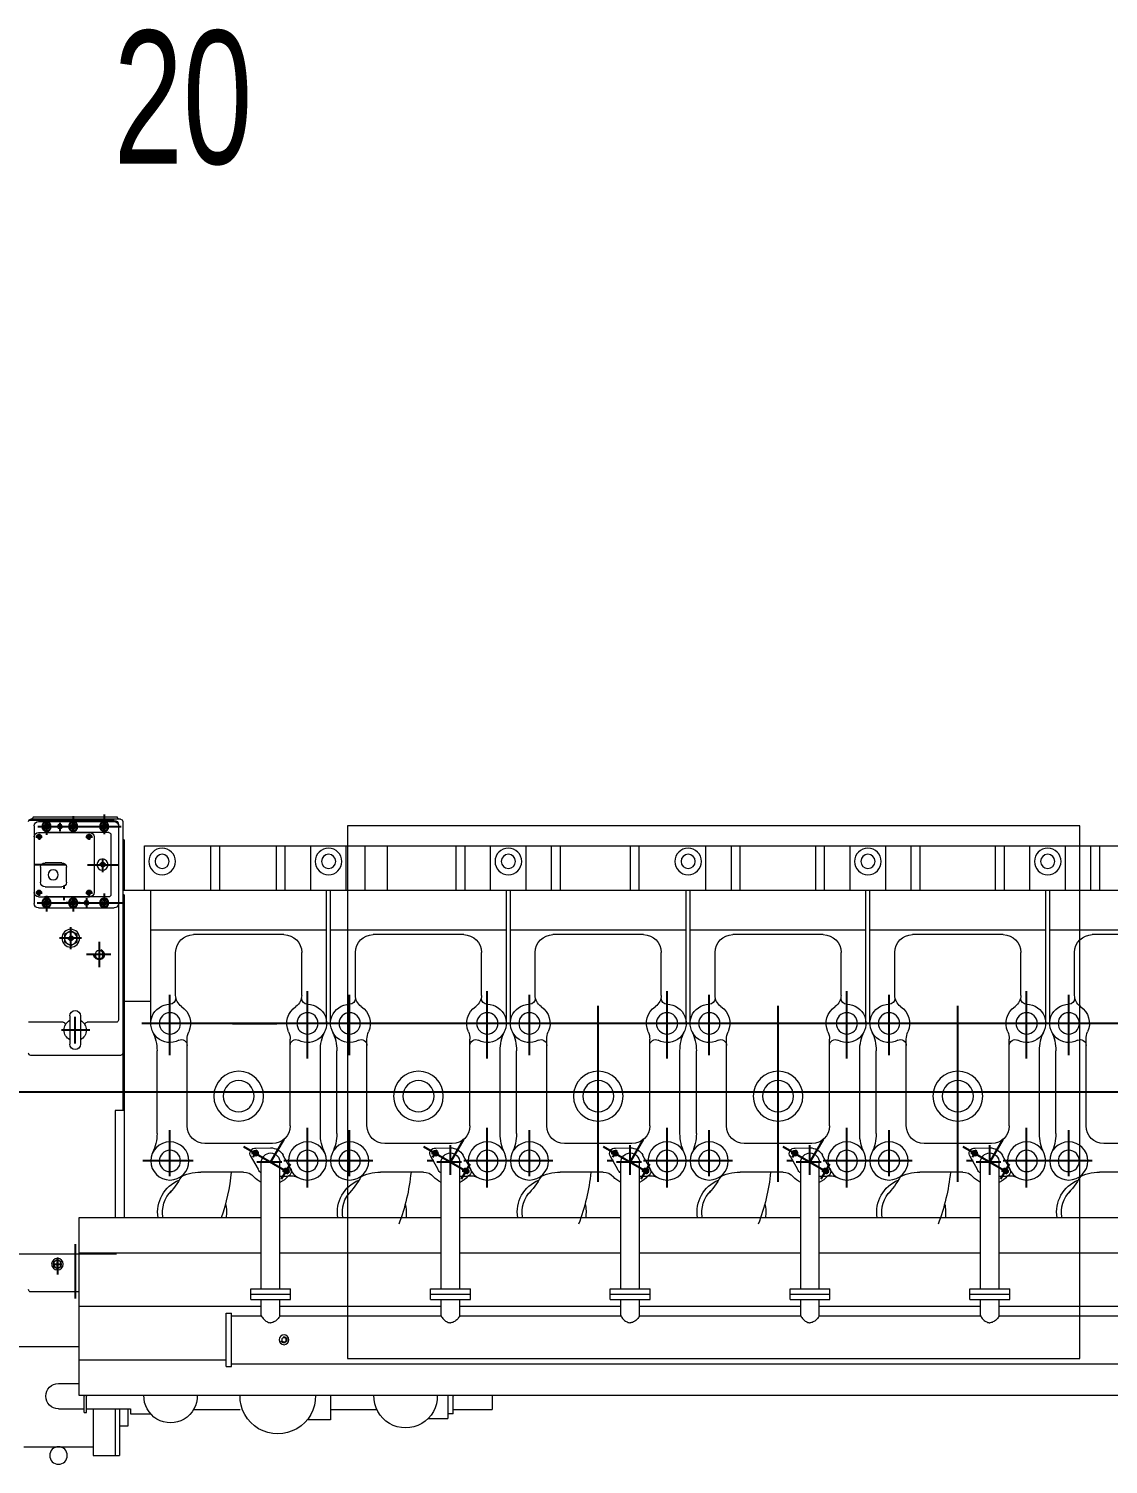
# Model space of a CAD drawing. Extents: x -550205 to -490805, y -239464 to -155364.
# Drawn here: x -526981 to -524549, y -220002 to -216767 of the extents above; entities that cross this region are included whole.
import ezdxf

# ---------------------------------------------------------------- set-up
doc = ezdxf.new("R2010")
doc.units = 0
doc.header["$LTSCALE"] = 500
doc.header["$MEASUREMENT"] = 0
doc.linetypes.add('CENTER', pattern=[2, 1.25, -0.25, 0.25, -0.25])
doc.layers.get('0').update_dxf_attribs({"linetype": 'CONTINUOUS', "lineweight": 20})
doc.layers.add('01', color=7, linetype='CONTINUOUS', lineweight=20)
doc.layers.add('07', color=6, linetype='CONTINUOUS', lineweight=25)
for name, color, linetype in [('02', 1, 'CONTINUOUS'), ('05', 4, 'CENTER'), ('08', 1, 'CONTINUOUS')]:
    doc.layers.add(name, color=color, linetype=linetype)
doc.styles.add('中英混排2', font='romany.shx', dxfattribs={"width": 0.7, "height": 300, "bigfont": 'hztxt.shx'})

# ---------------------------------------------------------------- blocks, each defined once
blk = doc.blocks.new('*X138')
at = {"color": 0}
for p, q in [((172.3, 243.4), (177.3, 248.4)), ((172.3, 243.6), (177.1, 248.3)), ((172.3, 243.8), (176.9, 248.3)), ((172.4, 243.9), (176.7, 248.3)), ((172.4, 244.2), (176.5, 248.3)), ((172.4, 244.4), (176.3, 248.2)), ((172.5, 243.4), (177.3, 248.2)), ((172.5, 244.6), (176.1, 248.2)), ((172.5, 244.9), (175.8, 248.1)), ((172.6, 243.4), (177.3, 248)), ((172.6, 245.1), (175.6, 248)), ((172.8, 243.4), (177.3, 247.9)), ((172.8, 245.4), (175.3, 247.9)), ((172.9, 245.8), (174.9, 247.7)), ((173, 243.4), (177.3, 247.7)), ((173.2, 243.4), (177.3, 247.5)), ((173.2, 246.3), (174.4, 247.4)), ((173.4, 243.4), (177.3, 247.3)), ((173.5, 243.4), (177.3, 247.1)), ((173.7, 243.4), (177.3, 247)), ((173.9, 243.4), (177.3, 246.8)), ((174.1, 243.4), (177.3, 246.6)), ((174.2, 243.4), (177.3, 246.4)), ((174.4, 243.4), (177.3, 246.3)), ((174.6, 243.4), (177.3, 246.1)), ((174.8, 243.4), (177.3, 245.9)), ((174.9, 243.4), (177.3, 245.7)), ((175.1, 243.4), (177.3, 245.6)), ((175.3, 243.4), (177.3, 245.4)), ((175.5, 243.4), (177.3, 245.2)), ((175.6, 243.4), (177.3, 245)), ((175.8, 243.4), (177.3, 244.8)), ((176, 243.4), (177.3, 244.7)), ((176.2, 243.4), (177.3, 244.5)), ((176.4, 243.4), (177.3, 244.3)), ((176.5, 243.4), (177.3, 244.1)), ((176.7, 243.4), (177.3, 244)), ((176.9, 243.4), (177.3, 243.8)), ((177.1, 243.4), (177.3, 243.6)), ((177.2, 243.4), (177.3, 243.4)), ((177.3, 243.3), (177.4, 243.4)), ((177.3, 243.1), (177.6, 243.4)), ((177.3, 242.9), (177.8, 243.4)), ((177.3, 242.7), (177.9, 243.4)), ((177.3, 242.6), (178.1, 243.4)), ((177.3, 242.4), (178.3, 243.4)), ((177.3, 242.2), (178.5, 243.4)), ((177.3, 242), (178.7, 243.4)), ((177.3, 241.8), (178.8, 243.4)), ((177.3, 241.7), (179, 243.4)), ((177.3, 241.5), (179.2, 243.4)), ((177.3, 241.3), (179.4, 243.4)), ((177.3, 241.1), (179.5, 243.4)), ((177.3, 241), (179.7, 243.4)), ((177.3, 240.8), (179.9, 243.4)), ((177.3, 240.6), (180.1, 243.4)), ((177.3, 240.4), (180.2, 243.4)), ((177.3, 240.3), (180.4, 243.4)), ((177.3, 240.1), (180.6, 243.4)), ((177.3, 239.9), (180.8, 243.4)), ((177.3, 239.7), (181, 243.4)), ((177.3, 239.5), (181.1, 243.4)), ((177.3, 239.4), (181.3, 243.4)), ((177.3, 239.2), (181.5, 243.4)), ((177.3, 239), (181.7, 243.4)), ((177.3, 238.8), (181.8, 243.4)), ((177.3, 238.7), (182, 243.4)), ((177.3, 238.5), (182.2, 243.4)), ((177.4, 238.4), (182.3, 243.3)), ((177.5, 238.4), (182.3, 243.1)), ((177.7, 238.4), (182.3, 242.9)), ((177.9, 238.4), (182.3, 242.7)), ((178.1, 238.4), (182.3, 242.5)), ((178.4, 238.5), (182.2, 242.3)), ((178.6, 238.5), (182.2, 242.1)), ((178.8, 238.6), (182.1, 241.8)), ((179.1, 238.7), (182, 241.6)), ((179.4, 238.8), (181.9, 241.3)), ((179.8, 239), (181.7, 240.9)), ((180.3, 239.3), (181.3, 240.4))]:
    blk.add_line(p, q, dxfattribs=at)
blk = doc.blocks.new('*X136')
at = {"color": 0}
for p, q in [((172.3, 243.4), (177.3, 248.4)), ((172.3, 243.6), (177.1, 248.3)), ((172.3, 243.8), (176.9, 248.3)), ((172.4, 243.9), (176.7, 248.3)), ((172.4, 244.2), (176.5, 248.3)), ((172.4, 244.4), (176.3, 248.2)), ((172.5, 243.4), (177.3, 248.2)), ((172.5, 244.6), (176.1, 248.2)), ((172.5, 244.9), (175.8, 248.1)), ((172.6, 243.4), (177.3, 248)), ((172.6, 245.1), (175.6, 248)), ((172.8, 243.4), (177.3, 247.9)), ((172.8, 245.4), (175.3, 247.9)), ((172.9, 245.8), (174.9, 247.7)), ((173, 243.4), (177.3, 247.7)), ((173.2, 243.4), (177.3, 247.5)), ((173.2, 246.3), (174.4, 247.4)), ((173.4, 243.4), (177.3, 247.3)), ((173.5, 243.4), (177.3, 247.1)), ((173.7, 243.4), (177.3, 247)), ((173.9, 243.4), (177.3, 246.8)), ((174.1, 243.4), (177.3, 246.6)), ((174.2, 243.4), (177.3, 246.4)), ((174.4, 243.4), (177.3, 246.3)), ((174.6, 243.4), (177.3, 246.1)), ((174.8, 243.4), (177.3, 245.9)), ((174.9, 243.4), (177.3, 245.7)), ((175.1, 243.4), (177.3, 245.6)), ((175.3, 243.4), (177.3, 245.4)), ((175.5, 243.4), (177.3, 245.2)), ((175.6, 243.4), (177.3, 245)), ((175.8, 243.4), (177.3, 244.8)), ((176, 243.4), (177.3, 244.7)), ((176.2, 243.4), (177.3, 244.5)), ((176.4, 243.4), (177.3, 244.3)), ((176.5, 243.4), (177.3, 244.1)), ((176.7, 243.4), (177.3, 244)), ((176.9, 243.4), (177.3, 243.8)), ((177.1, 243.4), (177.3, 243.6)), ((177.2, 243.4), (177.3, 243.4)), ((177.3, 243.3), (177.4, 243.4)), ((177.3, 243.1), (177.6, 243.4)), ((177.3, 242.9), (177.8, 243.4)), ((177.3, 242.7), (177.9, 243.4)), ((177.3, 242.6), (178.1, 243.4)), ((177.3, 242.4), (178.3, 243.4)), ((177.3, 242.2), (178.5, 243.4)), ((177.3, 242), (178.7, 243.4)), ((177.3, 241.8), (178.8, 243.4)), ((177.3, 241.7), (179, 243.4)), ((177.3, 241.5), (179.2, 243.4)), ((177.3, 241.3), (179.4, 243.4)), ((177.3, 241.1), (179.5, 243.4)), ((177.3, 241), (179.7, 243.4)), ((177.3, 240.8), (179.9, 243.4)), ((177.3, 240.6), (180.1, 243.4)), ((177.3, 240.4), (180.2, 243.4)), ((177.3, 240.3), (180.4, 243.4)), ((177.3, 240.1), (180.6, 243.4)), ((177.3, 239.9), (180.8, 243.4)), ((177.3, 239.7), (181, 243.4)), ((177.3, 239.5), (181.1, 243.4)), ((177.3, 239.4), (181.3, 243.4)), ((177.3, 239.2), (181.5, 243.4)), ((177.3, 239), (181.7, 243.4)), ((177.3, 238.8), (181.8, 243.4)), ((177.3, 238.7), (182, 243.4)), ((177.3, 238.5), (182.2, 243.4)), ((177.4, 238.4), (182.3, 243.3)), ((177.5, 238.4), (182.3, 243.1)), ((177.7, 238.4), (182.3, 242.9)), ((177.9, 238.4), (182.3, 242.7)), ((178.1, 238.4), (182.3, 242.5)), ((178.4, 238.5), (182.2, 242.3)), ((178.6, 238.5), (182.2, 242.1)), ((178.8, 238.6), (182.1, 241.8)), ((179.1, 238.7), (182, 241.6)), ((179.4, 238.8), (181.9, 241.3)), ((179.8, 239), (181.7, 240.9)), ((180.3, 239.3), (181.3, 240.4))]:
    blk.add_line(p, q, dxfattribs=at)
blk = doc.blocks.new('*X139')
at = {"color": 0}
for p, q in [((232.3, 71.5), (237.2, 76.4)), ((232.3, 71.6), (237, 76.3)), ((232.3, 71.8), (236.8, 76.3)), ((232.4, 71.4), (237.3, 76.3)), ((232.4, 72), (236.6, 76.3)), ((232.4, 72.2), (236.4, 76.3)), ((232.4, 72.5), (236.2, 76.2)), ((232.5, 72.7), (236, 76.2)), ((232.6, 71.4), (237.3, 76.1)), ((232.6, 73), (235.7, 76.1)), ((232.7, 73.2), (235.4, 76)), ((232.8, 71.4), (237.3, 75.9)), ((232.8, 73.6), (235.1, 75.8)), ((232.9, 71.4), (237.3, 75.7)), ((233, 73.9), (234.7, 75.6)), ((233.1, 71.4), (237.3, 75.6)), ((233.3, 71.4), (237.3, 75.4)), ((233.5, 71.4), (237.3, 75.2)), ((233.5, 74.6), (234.1, 75.2)), ((233.6, 71.4), (237.3, 75)), ((233.8, 71.4), (237.3, 74.9)), ((234, 71.4), (237.3, 74.7)), ((234.2, 71.4), (237.3, 74.5)), ((234.3, 71.4), (237.3, 74.3)), ((234.5, 71.4), (237.3, 74.2)), ((234.7, 71.4), (237.3, 74)), ((234.9, 71.4), (237.3, 73.8)), ((235, 71.4), (237.3, 73.6)), ((235.2, 71.4), (237.3, 73.4)), ((235.4, 71.4), (237.3, 73.3)), ((235.6, 71.4), (237.3, 73.1)), ((235.8, 71.4), (237.3, 72.9)), ((235.9, 71.4), (237.3, 72.7)), ((236.1, 71.4), (237.3, 72.6)), ((236.3, 71.4), (237.3, 72.4)), ((236.5, 71.4), (237.3, 72.2)), ((236.6, 71.4), (237.3, 72)), ((236.8, 71.4), (237.3, 71.9)), ((237, 71.4), (237.3, 71.7)), ((237.2, 71.4), (237.3, 71.5)), ((237.3, 71.3), (237.3, 71.4)), ((237.3, 71.1), (237.5, 71.4)), ((237.3, 71), (237.7, 71.4)), ((237.3, 70.8), (237.9, 71.4)), ((237.3, 70.6), (238.1, 71.4)), ((237.3, 70.4), (238.2, 71.4)), ((237.3, 70.3), (238.4, 71.4)), ((237.3, 70.1), (238.6, 71.4)), ((237.3, 69.9), (238.8, 71.4)), ((237.3, 69.7), (238.9, 71.4)), ((237.3, 69.6), (239.1, 71.4)), ((237.3, 69.4), (239.3, 71.4)), ((237.3, 69.2), (239.5, 71.4)), ((237.3, 69), (239.6, 71.4)), ((237.3, 68.9), (239.8, 71.4)), ((237.3, 68.7), (240, 71.4)), ((237.3, 68.5), (240.2, 71.4)), ((237.3, 68.3), (240.4, 71.4)), ((237.3, 68.1), (240.5, 71.4)), ((237.3, 68), (240.7, 71.4)), ((237.3, 67.8), (240.9, 71.4)), ((237.3, 67.6), (241.1, 71.4)), ((237.3, 67.4), (241.2, 71.4)), ((237.3, 67.3), (241.4, 71.4)), ((237.3, 67.1), (241.6, 71.4)), ((237.3, 66.9), (241.8, 71.4)), ((237.3, 66.7), (241.9, 71.4)), ((237.3, 66.6), (242.1, 71.4)), ((237.3, 66.4), (242.3, 71.4)), ((237.5, 66.4), (242.3, 71.2)), ((237.7, 66.4), (242.3, 71)), ((237.9, 66.4), (242.3, 70.8)), ((238.1, 66.4), (242.3, 70.6)), ((238.3, 66.4), (242.2, 70.4)), ((238.5, 66.5), (242.2, 70.2)), ((238.7, 66.6), (242.1, 69.9)), ((239, 66.6), (242, 69.7)), ((239.3, 66.8), (241.9, 69.4)), ((239.6, 66.9), (241.8, 69)), ((240.1, 67.2), (241.5, 68.6))]:
    blk.add_line(p, q, dxfattribs=at)
blk = doc.blocks.new('*X137')
at = {"color": 0}
for p, q in [((232.3, 71.5), (237.2, 76.4)), ((232.3, 71.6), (237, 76.3)), ((232.3, 71.8), (236.8, 76.3)), ((232.4, 71.4), (237.3, 76.3)), ((232.4, 72), (236.6, 76.3)), ((232.4, 72.2), (236.4, 76.3)), ((232.4, 72.5), (236.2, 76.2)), ((232.5, 72.7), (236, 76.2)), ((232.6, 71.4), (237.3, 76.1)), ((232.6, 73), (235.7, 76.1)), ((232.7, 73.2), (235.4, 76)), ((232.8, 71.4), (237.3, 75.9)), ((232.8, 73.6), (235.1, 75.8)), ((232.9, 71.4), (237.3, 75.7)), ((233, 73.9), (234.7, 75.6)), ((233.1, 71.4), (237.3, 75.6)), ((233.3, 71.4), (237.3, 75.4)), ((233.5, 71.4), (237.3, 75.2)), ((233.5, 74.6), (234.1, 75.2)), ((233.6, 71.4), (237.3, 75)), ((233.8, 71.4), (237.3, 74.9)), ((234, 71.4), (237.3, 74.7)), ((234.2, 71.4), (237.3, 74.5)), ((234.3, 71.4), (237.3, 74.3)), ((234.5, 71.4), (237.3, 74.2)), ((234.7, 71.4), (237.3, 74)), ((234.9, 71.4), (237.3, 73.8)), ((235, 71.4), (237.3, 73.6)), ((235.2, 71.4), (237.3, 73.4)), ((235.4, 71.4), (237.3, 73.3)), ((235.6, 71.4), (237.3, 73.1)), ((235.8, 71.4), (237.3, 72.9)), ((235.9, 71.4), (237.3, 72.7)), ((236.1, 71.4), (237.3, 72.6)), ((236.3, 71.4), (237.3, 72.4)), ((236.5, 71.4), (237.3, 72.2)), ((236.6, 71.4), (237.3, 72)), ((236.8, 71.4), (237.3, 71.9)), ((237, 71.4), (237.3, 71.7)), ((237.2, 71.4), (237.3, 71.5)), ((237.3, 71.3), (237.3, 71.4)), ((237.3, 71.1), (237.5, 71.4)), ((237.3, 71), (237.7, 71.4)), ((237.3, 70.8), (237.9, 71.4)), ((237.3, 70.6), (238.1, 71.4)), ((237.3, 70.4), (238.2, 71.4)), ((237.3, 70.3), (238.4, 71.4)), ((237.3, 70.1), (238.6, 71.4)), ((237.3, 69.9), (238.8, 71.4)), ((237.3, 69.7), (238.9, 71.4)), ((237.3, 69.6), (239.1, 71.4)), ((237.3, 69.4), (239.3, 71.4)), ((237.3, 69.2), (239.5, 71.4)), ((237.3, 69), (239.6, 71.4)), ((237.3, 68.9), (239.8, 71.4)), ((237.3, 68.7), (240, 71.4)), ((237.3, 68.5), (240.2, 71.4)), ((237.3, 68.3), (240.4, 71.4)), ((237.3, 68.1), (240.5, 71.4)), ((237.3, 68), (240.7, 71.4)), ((237.3, 67.8), (240.9, 71.4)), ((237.3, 67.6), (241.1, 71.4)), ((237.3, 67.4), (241.2, 71.4)), ((237.3, 67.3), (241.4, 71.4)), ((237.3, 67.1), (241.6, 71.4)), ((237.3, 66.9), (241.8, 71.4)), ((237.3, 66.7), (241.9, 71.4)), ((237.3, 66.6), (242.1, 71.4)), ((237.3, 66.4), (242.3, 71.4)), ((237.5, 66.4), (242.3, 71.2)), ((237.7, 66.4), (242.3, 71)), ((237.9, 66.4), (242.3, 70.8)), ((238.1, 66.4), (242.3, 70.6)), ((238.3, 66.4), (242.2, 70.4)), ((238.5, 66.5), (242.2, 70.2)), ((238.7, 66.6), (242.1, 69.9)), ((239, 66.6), (242, 69.7)), ((239.3, 66.8), (241.9, 69.4)), ((239.6, 66.9), (241.8, 69)), ((240.1, 67.2), (241.5, 68.6))]:
    blk.add_line(p, q, dxfattribs=at)
blk = doc.blocks.new('ererterte')
at = {"layer": '01'}
for p, q in [((30112.9, -136317.6), (30269.4, -136317.6)), ((30269.4, -136402.8), (30269.4, -136297.9)), ((30269.4, -136297.9), (30328.6, -136297.9)), ((30319.1, -136402.8), (30319.1, -136297.9)), ((30328.6, -136402.8), (30328.6, -136297.9)), ((30328.6, -136364.4), (30347.9, -136364.4)), ((30347.9, -136364.4), (30347.9, -136402.8)), ((30804.1, -136378.1), (30751.2, -136378.1)), ((30804.1, -136433.6), (30804.1, -136378.1)), ((31024.3, -136381.6), (31068.1, -136381.6)), ((31068.1, -136433.6), (31068.1, -136381.6)), ((30191.2, -136402.8), (30248.8, -136402.8)), ((30248.8, -136395), (30254.4, -136395)), ((30248.8, -136395), (30248.8, -136431.6)), ((30254.4, -136395), (30254.4, -136431.6)), ((30254.4, -136402.8), (30353.6, -136402.8)), ((30353.6, -136402.8), (30353.6, -136391.6)), ((30353.6, -136391.6), (30398.9, -136391.6)), ((30495.5, -136401.6), (30600.1, -136401.6)), ((30495.5, -136401.6), (30600.1, -136401.6)), ((30804.1, -136401.6), (30908.2, -136401.6)), ((31080, -136391.7), (31068.1, -136391.7)), ((31080, -136391.7), (31080, -136431.6)), ((31080, -136401.6), (31168.1, -136401.6)), ((31168.1, -136433.6), (31168.1, -136401.6)), ((30237.1, -136433.6), (31452.1, -136433.6)), ((30237.1, -136633.6), (30237.1, -136433.6)), ((30248.8, -136433.6), (30248.8, -136431.6)), ((30254.4, -136433.6), (30254.4, -136431.6)), ((31080, -136433.6), (31080, -136431.6)), ((31452.1, -136433.6), (32667.1, -136433.6)), ((30191.2, -136460.3), (30237.1, -136460.3)), ((30237.1, -136513.6), (30569.1, -136513.6)), ((30569.1, -136498.6), (30569.1, -136618.6)), ((30569.1, -136498.6), (30581.1, -136498.6)), ((30569.1, -136514.7), (30569.1, -136603.8)), ((30581.1, -136498.6), (30581.1, -136618.6)), ((30581.1, -136504.6), (33529.1, -136504.6)), ((30237.1, -136542.6), (30087.1, -136542.6)), ((30581.1, -136612.6), (30648.1, -136612.6)), ((30648.1, -136612.6), (30648.1, -136649.6)), ((30690.1, -136612.6), (31053.1, -136612.6)), ((30690.1, -136612.6), (30690.1, -136649.6)), ((31053.1, -136612.6), (31053.1, -136649.6)), ((31095.1, -136612.6), (31458.1, -136612.6)), ((31095.1, -136612.6), (31095.1, -136649.6)), ((31458.1, -136612.6), (31458.1, -136649.6)), ((31500.1, -136612.6), (31863.1, -136612.6)), ((31500.1, -136612.6), (31500.1, -136649.6)), ((31863.1, -136612.6), (31863.1, -136649.6)), ((31905.1, -136612.6), (32268.1, -136612.6)), ((31905.1, -136612.6), (31905.1, -136649.6)), ((32268.1, -136612.6), (32268.1, -136649.6)), ((32310.1, -136612.6), (32673.1, -136612.6)), ((32310.1, -136612.6), (32310.1, -136649.6)), ((30648.1, -136633.6), (30237.1, -136633.6)), ((30237.1, -136833.6), (30237.1, -136633.6)), ((30569.1, -136618.6), (30581.1, -136618.6)), ((31053.1, -136633.6), (30690.1, -136633.6)), ((31452.1, -136633.6), (31095.1, -136633.6)), ((31458.1, -136633.6), (31452.1, -136633.6)), ((31863.1, -136633.6), (31500.1, -136633.6)), ((32268.1, -136633.6), (31905.1, -136633.6)), ((32667.1, -136633.6), (32310.1, -136633.6)), ((30237.1, -136666.6), (30128.8, -136666.6)), ((30624.1, -136649.6), (30714.1, -136649.6)), ((30624.1, -136649.6), (30624.1, -136673.6)), ((30624.1, -136661.6), (30714.1, -136661.6)), ((30624.1, -136673.6), (30714.1, -136673.6)), ((30648.1, -136673.6), (30648.1, -136958.6)), ((30690.1, -136673.6), (30690.1, -136958.6)), ((30714.1, -136649.6), (30714.1, -136673.6)), ((31029.1, -136649.6), (31029.1, -136673.6)), ((31029.1, -136649.6), (31119.1, -136649.6)), ((31029.1, -136661.6), (31119.1, -136661.6)), ((31029.1, -136673.6), (31119.1, -136673.6)), ((31053.1, -136673.6), (31053.1, -136958.6)), ((31095.1, -136673.6), (31095.1, -136958.6)), ((31119.1, -136649.6), (31119.1, -136673.6)), ((31434.1, -136649.6), (31524.1, -136649.6)), ((31434.1, -136649.6), (31434.1, -136673.6)), ((31434.1, -136661.6), (31524.1, -136661.6)), ((31434.1, -136673.6), (31524.1, -136673.6)), ((31458.1, -136673.6), (31458.1, -136958.6)), ((31500.1, -136673.6), (31500.1, -136958.6)), ((31524.1, -136649.6), (31524.1, -136673.6)), ((31839.1, -136649.6), (31839.1, -136673.6)), ((31839.1, -136649.6), (31929.1, -136649.6)), ((31839.1, -136661.6), (31929.1, -136661.6)), ((31839.1, -136673.6), (31929.1, -136673.6)), ((31863.1, -136673.6), (31863.1, -136958.6)), ((31905.1, -136673.6), (31905.1, -136958.6)), ((31929.1, -136649.6), (31929.1, -136673.6)), ((32244.1, -136649.6), (32334.1, -136649.6)), ((32244.1, -136649.6), (32244.1, -136673.6)), ((32244.1, -136661.6), (32334.1, -136661.6)), ((32244.1, -136673.6), (32334.1, -136673.6)), ((32268.1, -136673.6), (32268.1, -136958.6)), ((32310.1, -136673.6), (32310.1, -136958.6)), ((32334.1, -136649.6), (32334.1, -136673.6)), ((30180.2, -136724.1), (30188.8, -136719.1)), ((30180.2, -136734.1), (30180.2, -136724.1)), ((30188.8, -136739.1), (30180.2, -136734.1)), ((30188.8, -136719.1), (30197.5, -136724.1)), ((30197.5, -136734.1), (30188.8, -136739.1)), ((30197.5, -136724.1), (30197.5, -136734.1)), ((30064.6, -136752.6), (30321.5, -136752.6)), ((30648.1, -136753.6), (30237.1, -136753.6)), ((31053.1, -136753.6), (30690.1, -136753.6)), ((31452.1, -136753.6), (31095.1, -136753.6)), ((31458.1, -136753.6), (31452.1, -136753.6)), ((31863.1, -136753.6), (31500.1, -136753.6)), ((32268.1, -136753.6), (31905.1, -136753.6)), ((32667.1, -136753.6), (32310.1, -136753.6)), ((30648.1, -136833.6), (30237.1, -136833.6)), ((30318.8, -137075.3), (30318.8, -136833.6)), ((30338.8, -137561.6), (30338.8, -136833.6)), ((31053.1, -136833.6), (30690.1, -136833.6)), ((31452.1, -136833.6), (31095.1, -136833.6)), ((31458.1, -136833.6), (31452.1, -136833.6)), ((31863.1, -136833.6), (31500.1, -136833.6)), ((32268.1, -136833.6), (31905.1, -136833.6)), ((32667.1, -136833.6), (32310.1, -136833.6)), ((30705.5, -136926.7), (30690.1, -136926.4)), ((31110.5, -136926.7), (31095.1, -136926.4)), ((31515.5, -136926.7), (31500.1, -136926.4)), ((31920.5, -136926.7), (31905.1, -136926.4)), ((32325.5, -136926.7), (32310.1, -136926.4)), ((30608.3, -136936.6), (30511.6, -136936.6)), ((30623.3, -136974.2), (30640.7, -136942.8)), ((30714.9, -136943), (30697.5, -136974.3)), ((31013.3, -136936.6), (30916.6, -136936.6)), ((31028.3, -136974.2), (31045.7, -136942.8)), ((31119.9, -136943), (31102.5, -136974.3)), ((31418.3, -136936.6), (31321.6, -136936.6)), ((31433.3, -136974.2), (31450.7, -136942.8)), ((31524.9, -136943), (31507.5, -136974.3)), ((31823.3, -136936.6), (31726.6, -136936.6)), ((31838.3, -136974.2), (31855.7, -136942.8)), ((31929.9, -136943), (31912.5, -136974.3)), ((32228.3, -136936.6), (32131.6, -136936.6)), ((32243.3, -136974.2), (32260.7, -136942.8)), ((32334.9, -136943), (32317.5, -136974.3)), ((32633.3, -136936.6), (32536.6, -136936.6)), ((30673.1, -137000.6), (30521.1, -137000.6)), ((30632.7, -136990.4), (30668.5, -136991.1)), ((31078.1, -137000.6), (30926.1, -137000.6)), ((31037.7, -136990.4), (31073.5, -136991.1)), ((31483.1, -137000.6), (31331.1, -137000.6)), ((31442.7, -136990.4), (31478.5, -136991.1)), ((31888.1, -137000.6), (31736.1, -137000.6)), ((31847.7, -136990.4), (31883.5, -136991.1)), ((32293.1, -137000.6), (32141.1, -137000.6)), ((32252.7, -136990.4), (32288.5, -136991.1)), ((32698.1, -137000.6), (32546.1, -137000.6)), ((30413.1, -137023.3), (30413.1, -137209.9)), ((30781.1, -137023.3), (30781.1, -137209.9)), ((30818.1, -137023.3), (30818.1, -137209.9)), ((31186.1, -137023.3), (31186.1, -137209.9)), ((31223.1, -137023.3), (31223.1, -137209.9)), ((31591.1, -137023.3), (31591.1, -137209.9)), ((31628.1, -137023.3), (31628.1, -137209.9)), ((31996.1, -137023.3), (31996.1, -137209.9)), ((32033.1, -137023.3), (32033.1, -137209.9)), ((32401.1, -137023.3), (32401.1, -137209.9)), ((32438.1, -137023.3), (32438.1, -137209.9)), ((30481.1, -137040.6), (30481.1, -137236.3)), ((30713.1, -137040.6), (30713.1, -137236.3)), ((30886.1, -137040.6), (30886.1, -137236.3)), ((31118.1, -137040.6), (31118.1, -137236.3)), ((31291.1, -137040.6), (31291.1, -137236.3)), ((31523.1, -137040.6), (31523.1, -137236.3)), ((31696.1, -137040.6), (31696.1, -137236.3)), ((31928.1, -137040.6), (31928.1, -137236.3)), ((32101.1, -137040.6), (32101.1, -137236.3)), ((32333.1, -137040.6), (32333.1, -137236.3)), ((32506.1, -137040.6), (32506.1, -137236.3)), ((30338.8, -137075.3), (30318.8, -137075.3)), ((30335.8, -137726.6), (30335.8, -137075.3)), ((30330.8, -137199.6), (30128.8, -137199.6)), ((30216.8, -137288.6), (30216.8, -137224.6)), ((30240.8, -137288.6), (30240.8, -137224.6)), ((30335.8, -137204.6), (30338.8, -137204.6)), ((30201.6, -137274.2), (30123.8, -137274.2)), ((30321.3, -137274.2), (30256, -137274.2)), ((30326.3, -137719.2), (30326.3, -137279.2)), ((30399.1, -137271.6), (30399.1, -137571.6)), ((30795.1, -137271.6), (30795.1, -137571.6)), ((30804.1, -137271.6), (30804.1, -137571.6)), ((31200.1, -137271.6), (31200.1, -137571.6)), ((31209.1, -137271.6), (31209.1, -137571.6)), ((31605.1, -137271.6), (31605.1, -137571.6)), ((31614.1, -137271.6), (31614.1, -137571.6)), ((32010.1, -137271.6), (32010.1, -137571.6)), ((32019.1, -137271.6), (32019.1, -137571.6)), ((32415.1, -137271.6), (32415.1, -137571.6)), ((32424.1, -137271.6), (32424.1, -137571.6)), ((30338.8, -137321.6), (30399.1, -137321.6)), ((30455.1, -137334.8), (30455.1, -137431.6)), ((30739.1, -137334.8), (30739.1, -137431.6)), ((30860.1, -137334.8), (30860.1, -137431.6)), ((31144.1, -137334.8), (31144.1, -137431.6)), ((31265.1, -137334.8), (31265.1, -137431.6)), ((31549.1, -137334.8), (31549.1, -137431.6)), ((31670.1, -137334.8), (31670.1, -137431.6)), ((31954.1, -137334.8), (31954.1, -137431.6)), ((32075.1, -137334.8), (32075.1, -137431.6)), ((32359.1, -137334.8), (32359.1, -137431.6)), ((32480.1, -137334.8), (32480.1, -137431.6)), ((30204.6, -137455.3), (30218.8, -137447.1)), ((30218.8, -137447.1), (30233.1, -137455.3)), ((30204.6, -137471.8), (30204.6, -137455.3)), ((30218.8, -137480.1), (30204.6, -137471.8)), ((30233.1, -137471.8), (30218.8, -137480.1)), ((30233.1, -137455.3), (30233.1, -137471.8)), ((30795.1, -137481.6), (30399.1, -137481.6)), ((30699.1, -137471.6), (30495.1, -137471.6)), ((31200.1, -137481.6), (30804.1, -137481.6)), ((31104.1, -137471.6), (30900.1, -137471.6)), ((31605.1, -137481.6), (31209.1, -137481.6)), ((31509.1, -137471.6), (31305.1, -137471.6)), ((32010.1, -137481.6), (31614.1, -137481.6)), ((31914.1, -137471.6), (31710.1, -137471.6)), ((32415.1, -137481.6), (32019.1, -137481.6)), ((32319.1, -137471.6), (32115.1, -137471.6)), ((32820.1, -137481.6), (32424.1, -137481.6)), ((32724.1, -137471.6), (32520.1, -137471.6)), ((30136.3, -137716.7), (30136.3, -137541.7)), ((30146.3, -137531.7), (30316.3, -137531.7)), ((30164.3, -137537.4), (30159.3, -137540.3)), ((30159.3, -137540.3), (30159.3, -137546.1)), ((30164.3, -137549), (30159.3, -137546.1)), ((30169.3, -137540.3), (30164.3, -137537.4)), ((30164.3, -137549), (30169.3, -137546.1)), ((30169.3, -137546.1), (30169.3, -137540.3)), ((30224.3, -137537.4), (30219.3, -137540.3)), ((30219.3, -137540.3), (30219.3, -137546.1)), ((30224.3, -137549), (30219.3, -137546.1)), ((30229.3, -137540.3), (30224.3, -137537.4)), ((30224.3, -137549), (30229.3, -137546.1)), ((30229.3, -137546.1), (30229.3, -137540.3)), ((30294.3, -137537.4), (30289.3, -137540.3)), ((30289.3, -137540.3), (30289.3, -137546.1)), ((30294.3, -137549), (30289.3, -137546.1)), ((30299.3, -137540.3), (30294.3, -137537.4)), ((30294.3, -137549), (30299.3, -137546.1)), ((30299.3, -137546.1), (30299.3, -137540.3)), ((30326.3, -137716.7), (30326.3, -137541.7)), ((30146.3, -137556.7), (30261.3, -137556.7)), ((30304.3, -137556.7), (30159.3, -137556.7)), ((30160.9, -137579.5), (30198.9, -137579.5)), ((30271.3, -137691.7), (30271.3, -137566.7)), ((30309.3, -137696.7), (30309.3, -137561.7)), ((30335.8, -137571.6), (33713.6, -137571.6)), ((30338.8, -137685.2), (30338.8, -137573.2)), ((30384.6, -137571.6), (30384.6, -137671.6)), ((30534.6, -137571.6), (30534.6, -137671.6)), ((30554.6, -137571.6), (30554.6, -137671.6)), ((30682.1, -137571.6), (30682.1, -137671.6)), ((30702.1, -137571.6), (30702.1, -137671.6)), ((30759.6, -137571.6), (30759.6, -137671.6)), ((30839.6, -137571.6), (30839.6, -137671.6)), ((30882.1, -137571.6), (30882.1, -137671.6)), ((30932.1, -137571.6), (30932.1, -137671.6)), ((31087.1, -137571.6), (31087.1, -137671.6)), ((31107.1, -137571.6), (31107.1, -137671.6)), ((31164.6, -137571.6), (31164.6, -137671.6)), ((31244.6, -137571.6), (31244.6, -137671.6)), ((31302.1, -137571.6), (31302.1, -137671.6)), ((31322.1, -137571.6), (31322.1, -137671.6)), ((31479.6, -137571.6), (31479.6, -137671.6)), ((31499.6, -137571.6), (31499.6, -137671.6)), ((31649.6, -137571.6), (31649.6, -137671.6)), ((31707.1, -137571.6), (31707.1, -137671.6)), ((31727.1, -137571.6), (31727.1, -137671.6)), ((31897.1, -137571.6), (31897.1, -137671.6)), ((31917.1, -137571.6), (31917.1, -137671.6)), ((31974.6, -137571.6), (31974.6, -137671.6)), ((32054.6, -137571.6), (32054.6, -137671.6)), ((32112.1, -137571.6), (32112.1, -137671.6)), ((32132.1, -137571.6), (32132.1, -137671.6)), ((32302.1, -137571.6), (32302.1, -137671.6)), ((32322.1, -137571.6), (32322.1, -137671.6)), ((32379.6, -137571.6), (32379.6, -137671.6)), ((32459.6, -137571.6), (32459.6, -137671.6)), ((32517.1, -137571.6), (32517.1, -137671.6)), ((32537.1, -137571.6), (32537.1, -137671.6)), ((30150.9, -137623.5), (30150.9, -137589.5)), ((30208.9, -137589.5), (30208.9, -137623.5)), ((30198.9, -137633.5), (30160.9, -137633.5)), ((30384.6, -137671.6), (33713.6, -137671.6)), ((30146.3, -137701.7), (30261.3, -137701.7)), ((30304.3, -137701.7), (30159.3, -137701.7)), ((30164.3, -137709.4), (30159.3, -137712.3)), ((30159.3, -137712.3), (30159.3, -137718.1)), ((30169.3, -137712.3), (30164.3, -137709.4)), ((30169.3, -137718.1), (30169.3, -137712.3)), ((30224.3, -137709.4), (30219.3, -137712.3)), ((30219.3, -137712.3), (30219.3, -137718.1)), ((30229.3, -137712.3), (30224.3, -137709.4)), ((30229.3, -137718.1), (30229.3, -137712.3)), ((30294.3, -137709.4), (30289.3, -137712.3)), ((30289.3, -137712.3), (30289.3, -137718.1)), ((30299.3, -137712.3), (30294.3, -137709.4)), ((30299.3, -137718.1), (30299.3, -137712.3)), ((30316.3, -137729.2), (30124.6, -137729.2)), ((30330.8, -137731.6), (30128.8, -137731.6)), ((30323.8, -137736.6), (30133.8, -137736.6)), ((30146.3, -137726.7), (30316.3, -137726.7)), ((30164.3, -137721), (30159.3, -137718.1)), ((30164.3, -137721), (30169.3, -137718.1)), ((30224.3, -137721), (30219.3, -137718.1)), ((30224.3, -137721), (30229.3, -137718.1)), ((30294.3, -137721), (30289.3, -137718.1)), ((30294.3, -137721), (30299.3, -137718.1)), ((30326.3, -137732.2), (30326.3, -137731.6))]:
    blk.add_line(p, q, dxfattribs=at)
for centre, radius in [((30191.2, -136297.9), 19.7), ((30699.2, -136558.6), 11), ((30699.2, -136558.6), 5.1), ((30188.8, -136729.1), 13), ((30188.8, -136729.1), 8.67), ((30442.1, -136961.6), 43), ((30703.8, -136938.6), 5.1), ((30752.1, -136961.6), 43), ((30847.1, -136961.6), 43), ((31108.8, -136938.6), 5.1), ((31157.1, -136961.6), 43), ((31252.1, -136961.6), 43), ((31513.8, -136938.6), 5.1), ((31562.1, -136961.6), 43), ((31657.1, -136961.6), 43), ((31918.8, -136938.6), 5.1), ((31967.1, -136961.6), 43), ((32062.1, -136961.6), 43), ((32323.8, -136938.6), 5.1), ((32372.1, -136961.6), 43), ((32467.1, -136961.6), 43), ((30442.1, -136961.6), 24), ((30752.1, -136961.6), 24), ((30847.1, -136961.6), 24), ((31157.1, -136961.6), 24), ((31252.1, -136961.6), 24), ((31562.1, -136961.6), 24), ((31657.1, -136961.6), 24), ((31967.1, -136961.6), 24), ((32062.1, -136961.6), 24), ((32372.1, -136961.6), 24), ((32467.1, -136961.6), 24), ((30634.5, -136978.6), 5.1), ((31039.5, -136978.6), 5.1), ((31444.5, -136978.6), 5.1), ((31849.5, -136978.6), 5.1), ((32254.5, -136978.6), 5.1), ((30597.1, -137107.6), 56), ((31002.1, -137107.6), 56), ((31407.1, -137107.6), 56), ((31812.1, -137107.6), 56), ((32217.1, -137107.6), 56), ((30597.1, -137107.6), 35), ((31002.1, -137107.6), 35), ((31407.1, -137107.6), 35), ((31812.1, -137107.6), 35), ((32217.1, -137107.6), 35), ((30442.1, -137271.6), 24), ((30752.1, -137271.6), 24), ((30847.1, -137271.6), 24), ((31157.1, -137271.6), 24), ((31252.1, -137271.6), 24), ((31562.1, -137271.6), 24), ((31657.1, -137271.6), 24), ((31967.1, -137271.6), 24), ((32062.1, -137271.6), 24), ((32372.1, -137271.6), 24), ((32467.1, -137271.6), 24), ((30282.8, -137426.6), 9.35), ((30218.8, -137463.6), 20), ((30218.8, -137463.6), 14.3), ((30218.8, -137463.6), 4.25), ((30164.3, -137543.2), 10.5), ((30164.3, -137543.2), 9), ((30164.3, -137543.2), 5.79), ((30224.3, -137543.2), 10.5), ((30224.3, -137543.2), 9), ((30224.3, -137543.2), 5.79), ((30254.3, -137543.2), 5), ((30254.3, -137543.2), 5), ((30294.3, -137543.2), 10.5), ((30294.3, -137543.2), 9), ((30294.3, -137543.2), 5.79), ((30147.3, -137566.2), 4), ((30260.3, -137566.2), 4), ((30179.2, -137606.5), 11.5), ((30424.6, -137636.6), 30), ((30799.6, -137636.6), 30), ((31204.6, -137636.6), 30), ((31609.6, -137636.6), 30), ((32014.6, -137636.6), 30), ((32419.6, -137636.6), 30), ((30290.3, -137629.2), 12.5), ((30290.3, -137629.2), 4.25), ((30290.3, -137629.2), 2), ((30424.6, -137636.6), 16), ((30799.6, -137636.6), 16), ((31204.6, -137636.6), 16), ((31609.6, -137636.6), 16), ((32014.6, -137636.6), 16), ((32419.6, -137636.6), 16), ((30147.3, -137692.2), 4), ((30164.3, -137715.2), 10.5), ((30164.3, -137715.2), 9), ((30164.3, -137715.2), 5.79), ((30194.3, -137715.2), 5), ((30194.3, -137715.2), 5), ((30224.3, -137715.2), 10.5), ((30224.3, -137715.2), 9), ((30224.3, -137715.2), 5.79), ((30260.3, -137692.2), 4), ((30294.3, -137715.2), 10.5), ((30294.3, -137715.2), 9), ((30294.3, -137715.2), 5.79)]:
    blk.add_circle(centre, radius, dxfattribs=at)
for centre, radius, start, end in [((30685.1, -136431.6), 85, 358.6517, 181.3483), ((30443.6, -136431.6), 60, 358.0898, 181.9102), ((30443.6, -136431.6), 60, 358.0898, 181.9102), ((30973.1, -136431.6), 71.5, 358.3971, 181.6029), ((30191.2, -136431.6), 28.7, 90, 270), ((30128.8, -136671.6), 5, 90, 180), ((30492.1, -136846.6), 77.5, 170.3434, 248.1186), ((30492.1, -136846.6), 66.5, 168.7267, 226.1013), ((30123.6, -136982.1), 459, 5.6964, 18.8843), ((30492.1, -136846.6), 77.5, 346.2516, 9.6566), ((30897.1, -136846.6), 77.5, 170.3434, 248.1186), ((30897.1, -136846.6), 66.5, 168.7267, 226.1013), ((30528.6, -136982.1), 459, 5.6964, 20.8236), ((30897.1, -136846.6), 77.5, 346.2516, 9.6566), ((31302.1, -136846.6), 77.5, 170.3434, 248.1186), ((31302.1, -136846.6), 66.5, 168.7267, 226.1013), ((30933.6, -136982.1), 459, 5.6964, 20.8236), ((31302.1, -136846.6), 77.5, 346.2516, 9.6566), ((31707.1, -136846.6), 77.5, 170.3434, 248.1186), ((31707.1, -136846.6), 66.5, 168.7267, 226.1013), ((31338.6, -136982.1), 459, 5.6964, 20.8236), ((31707.1, -136846.6), 77.5, 346.2516, 9.6566), ((32112.1, -136846.6), 77.5, 170.3434, 248.1186), ((32112.1, -136846.6), 66.5, 168.7267, 226.1013), ((31743.6, -136982.1), 459, 5.6964, 20.8236), ((32112.1, -136846.6), 77.5, 346.2516, 9.6566), ((32517.1, -136846.6), 77.5, 170.3434, 248.1186), ((32517.1, -136846.6), 66.5, 168.7267, 226.1013), ((30259.2, -137046.8), 241, 29.8937, 42.1734), ((30664.2, -137046.8), 241, 29.8937, 42.1734), ((31069.2, -137046.8), 241, 29.8937, 42.1734), ((31474.2, -137046.8), 241, 29.8937, 42.1734), ((31879.2, -137046.8), 241, 29.8937, 42.1734), ((32284.2, -137046.8), 241, 29.8937, 42.1734), ((30511.6, -136836.6), 100, 240.9417, 270), ((30608.3, -136906.6), 30, 270, 319.4584), ((30669.1, -136958.6), 50, 114.8346, 139.4584), ((30669.1, -136958.6), 32.5, 130.2522, 150.9934), ((30669.1, -136958.6), 50, 38.5061, 65.1654), ((30703.8, -136938.6), 12, 323.5368, 96.4632), ((30715.7, -136898.3), 30, 253.483, 299.9261), ((30916.6, -136836.6), 100, 240.9417, 270), ((31013.3, -136906.6), 30, 270, 319.4584), ((31074.1, -136958.6), 50, 114.8346, 139.4584), ((31074.1, -136958.6), 32.5, 130.2522, 150.9934), ((31074.1, -136958.6), 50, 38.5061, 65.1654), ((31108.8, -136938.6), 12, 323.5368, 96.4632), ((31120.7, -136898.3), 30, 253.483, 299.9261), ((31321.6, -136836.6), 100, 240.9417, 270), ((31418.3, -136906.6), 30, 270, 319.4584), ((31479.1, -136958.6), 50, 114.8346, 139.4584), ((31479.1, -136958.6), 32.5, 130.2522, 150.9934), ((31479.1, -136958.6), 50, 38.5061, 65.1654), ((31513.8, -136938.6), 12, 323.5368, 96.4632), ((31525.7, -136898.3), 30, 253.483, 299.9261), ((31726.6, -136836.6), 100, 240.9417, 270), ((31823.3, -136906.6), 30, 270, 319.4584), ((31884.1, -136958.6), 50, 114.8346, 139.4584), ((31884.1, -136958.6), 32.5, 130.2522, 150.9934), ((31884.1, -136958.6), 50, 38.5061, 65.1654), ((31918.8, -136938.6), 12, 323.5368, 96.4632), ((31930.7, -136898.3), 30, 253.483, 299.9261), ((32131.6, -136836.6), 100, 240.9417, 270), ((32228.3, -136906.6), 30, 270, 319.4584), ((32289.1, -136958.6), 50, 114.8346, 139.4584), ((32289.1, -136958.6), 32.5, 130.2522, 150.9934), ((32289.1, -136958.6), 50, 38.5061, 65.1654), ((32323.8, -136938.6), 12, 323.5368, 96.4632), ((32335.7, -136898.3), 30, 253.483, 299.9261), ((32536.6, -136836.6), 100, 240.9417, 270), ((30669.1, -136958.6), 21, 180, 0), ((31074.1, -136958.6), 21, 180, 0), ((31479.1, -136958.6), 21, 180, 0), ((31884.1, -136958.6), 21, 180, 0), ((32289.1, -136958.6), 21, 180, 0), ((30313.1, -137023.3), 100, 0, 25.5648), ((30521.1, -137040.6), 40, 90, 180), ((30634.5, -136978.6), 12, 143.6811, 276.6045), ((30669.1, -136958.6), 32.5, 268.993, 331.0002), ((30673.1, -137040.6), 40, 0, 90), ((30881.1, -137023.3), 100, 154.4352, 180), ((30718.1, -137023.3), 100, 0, 25.5648), ((30926.1, -137040.6), 40, 90, 180), ((31039.5, -136978.6), 12, 143.6811, 276.6045), ((31074.1, -136958.6), 32.5, 268.993, 331.0002), ((31078.1, -137040.6), 40, 0, 90), ((31286.1, -137023.3), 100, 154.4352, 180), ((31123.1, -137023.3), 100, 0, 25.5648), ((31331.1, -137040.6), 40, 90, 180), ((31444.5, -136978.6), 12, 143.6811, 276.6045), ((31479.1, -136958.6), 32.5, 268.993, 331.0002), ((31483.1, -137040.6), 40, 0, 90), ((31691.1, -137023.3), 100, 154.4352, 180), ((31528.1, -137023.3), 100, 0, 25.5648), ((31736.1, -137040.6), 40, 90, 180), ((31849.5, -136978.6), 12, 143.6811, 276.6045), ((31884.1, -136958.6), 32.5, 268.993, 331.0002), ((31888.1, -137040.6), 40, 0, 90), ((32096.1, -137023.3), 100, 154.4352, 180), ((31933.1, -137023.3), 100, 0, 25.5648), ((32141.1, -137040.6), 40, 90, 180), ((32254.5, -136978.6), 12, 143.6811, 276.6045), ((32289.1, -136958.6), 32.5, 268.993, 331.0002), ((32293.1, -137040.6), 40, 0, 90), ((32501.1, -137023.3), 100, 154.4352, 180), ((32338.1, -137023.3), 100, 0, 25.5648), ((32546.1, -137040.6), 40, 90, 180), ((30128.8, -137204.6), 5, 90, 180), ((30228.8, -137224.6), 12, 0, 180), ((30330.8, -137204.6), 5, 0, 90), ((30313.1, -137209.9), 100, 334.4352, 0), ((30468.1, -137222), 13, 242.336, 0), ((30726.1, -137222), 13, 180, 297.664), ((30881.1, -137209.9), 100, 180, 205.5648), ((30718.1, -137209.9), 100, 334.4352, 0), ((30873.1, -137222), 13, 242.336, 0), ((31131.1, -137222), 13, 180, 297.664), ((31286.1, -137209.9), 100, 180, 205.5648), ((31123.1, -137209.9), 100, 334.4352, 0), ((31278.1, -137222), 13, 242.336, 0), ((31536.1, -137222), 13, 180, 297.664), ((31691.1, -137209.9), 100, 180, 205.5648), ((31528.1, -137209.9), 100, 334.4352, 0), ((31683.1, -137222), 13, 242.336, 0), ((31941.1, -137222), 13, 180, 297.664), ((32096.1, -137209.9), 100, 180, 205.5648), ((31933.1, -137209.9), 100, 334.4352, 0), ((32088.1, -137222), 13, 242.336, 0), ((32346.1, -137222), 13, 180, 297.664), ((32501.1, -137209.9), 100, 180, 205.5648), ((32338.1, -137209.9), 100, 334.4352, 0), ((32493.1, -137222), 13, 242.336, 0), ((30228.8, -137256.6), 25, 118.6854, 241.3146), ((30228.8, -137256.6), 25, 298.6854, 61.3146), ((30442.1, -137271.6), 43, 62.336, 270), ((30442.1, -137271.6), 46.5, 304.2006, 24.0353), ((30521.1, -137236.3), 40, 180, 204.0353), ((30752.1, -137271.6), 46.5, 155.9647, 235.7994), ((30673.1, -137236.3), 40, 335.9647, 0), ((30752.1, -137271.6), 43, 270, 117.664), ((30847.1, -137271.6), 43, 62.336, 270), ((30847.1, -137271.6), 46.5, 304.2006, 24.0353), ((30926.1, -137236.3), 40, 180, 204.0353), ((31157.1, -137271.6), 46.5, 155.9647, 235.7994), ((31078.1, -137236.3), 40, 335.9647, 0), ((31157.1, -137271.6), 43, 270, 117.664), ((31252.1, -137271.6), 43, 62.336, 270), ((31252.1, -137271.6), 46.5, 304.2006, 24.0353), ((31331.1, -137236.3), 40, 180, 204.0353), ((31562.1, -137271.6), 46.5, 155.9647, 235.7994), ((31483.1, -137236.3), 40, 335.9647, 0), ((31562.1, -137271.6), 43, 270, 117.664), ((31657.1, -137271.6), 43, 62.336, 270), ((31657.1, -137271.6), 46.5, 304.2006, 24.0353), ((31736.1, -137236.3), 40, 180, 204.0353), ((31967.1, -137271.6), 46.5, 155.9647, 235.7994), ((31888.1, -137236.3), 40, 335.9647, 0), ((31967.1, -137271.6), 43, 270, 117.664), ((32062.1, -137271.6), 43, 62.336, 270), ((32062.1, -137271.6), 46.5, 304.2006, 24.0353), ((32141.1, -137236.3), 40, 180, 204.0353), ((32372.1, -137271.6), 46.5, 155.9647, 235.7994), ((32293.1, -137236.3), 40, 335.9647, 0), ((32372.1, -137271.6), 43, 270, 117.664), ((32467.1, -137271.6), 43, 62.336, 270), ((32467.1, -137271.6), 46.5, 304.2006, 24.0353), ((32546.1, -137236.3), 40, 180, 204.0353), ((30201.6, -137269.2), 5, 270, 24.9399), ((30228.8, -137288.6), 12, 180, 0), ((30256, -137269.2), 5, 155.0601, 270), ((30321.3, -137279.2), 5, 0, 90), ((30442.1, -137327.6), 13, 0, 90), ((30485.1, -137334.8), 30, 124.2006, 180), ((30709.1, -137334.8), 30, 0, 55.7994), ((30752.1, -137327.6), 13, 90, 180), ((30847.1, -137327.6), 13, 0, 90), ((30890.1, -137334.8), 30, 124.2006, 180), ((31114.1, -137334.8), 30, 0, 55.7994), ((31157.1, -137327.6), 13, 90, 180), ((31252.1, -137327.6), 13, 0, 90), ((31295.1, -137334.8), 30, 124.2006, 180), ((31519.1, -137334.8), 30, 0, 55.7994), ((31562.1, -137327.6), 13, 90, 180), ((31657.1, -137327.6), 13, 0, 90), ((31700.1, -137334.8), 30, 124.2006, 180), ((31924.1, -137334.8), 30, 0, 55.7994), ((31967.1, -137327.6), 13, 90, 180), ((32062.1, -137327.6), 13, 0, 90), ((32105.1, -137334.8), 30, 124.2006, 180), ((32329.1, -137334.8), 30, 0, 55.7994), ((32372.1, -137327.6), 13, 90, 180), ((32467.1, -137327.6), 13, 0, 90), ((32510.1, -137334.8), 30, 124.2006, 180), ((30495.1, -137431.6), 40, 180, 270), ((30699.1, -137431.6), 40, 270, 0), ((30900.1, -137431.6), 40, 180, 270), ((31104.1, -137431.6), 40, 270, 0), ((31305.1, -137431.6), 40, 180, 270), ((31509.1, -137431.6), 40, 270, 0), ((31710.1, -137431.6), 40, 180, 270), ((31914.1, -137431.6), 40, 270, 0), ((32115.1, -137431.6), 40, 180, 270), ((32319.1, -137431.6), 40, 270, 0), ((32520.1, -137431.6), 40, 180, 270), ((30146.3, -137541.7), 10, 90, 180), ((30316.3, -137541.7), 10, 0, 90), ((30146.3, -137566.7), 10, 90, 180), ((30160.9, -137589.5), 10, 90, 180), ((30198.9, -137589.5), 10, 0, 90), ((30261.3, -137566.7), 10, 0, 90), ((30304.3, -137561.7), 5, 0, 90), ((30338.8, -137566.6), 5, 90, 126.8699), ((30338.8, -137568.2), 5, 233.1301, 270), ((30160.9, -137623.5), 10, 180, 270), ((30198.9, -137623.5), 10, 270, 0), ((30146.3, -137691.7), 10, 180, 270), ((30261.3, -137691.7), 10, 270, 0), ((30304.3, -137696.7), 5, 270, 0), ((30338.8, -137690.2), 5, 90, 126.8699), ((30128.8, -137726.6), 5, 180, 270), ((30128.8, -137736.6), 5, 0, 90), ((30146.3, -137716.7), 10, 180, 270), ((30316.3, -137716.7), 10, 270, 0), ((30316.3, -137719.2), 10, 270, 0), ((30328.8, -137736.6), 5, 90, 180), ((30330.8, -137726.6), 5, 270, 0)]:
    blk.add_arc(centre, radius, start, end, dxfattribs=at)
for points in [[(30648.1, -136612.6), (30649.7, -136610), (30652.9, -136604.9), (30659.9, -136599.3), (30665.7, -136597.3), (30668.8, -136596.6), (30669.1, -136596.5)], [(30690.1, -136612.6), (30688.5, -136610), (30685.3, -136604.9), (30678.3, -136599.3), (30672.6, -136597.3), (30669.5, -136596.6), (30669.1, -136596.5)], [(31053.1, -136612.6), (31054.7, -136610), (31057.9, -136604.9), (31064.9, -136599.3), (31070.7, -136597.3), (31073.8, -136596.6), (31074.1, -136596.5)], [(31095.1, -136612.6), (31093.5, -136610), (31090.3, -136604.9), (31083.3, -136599.3), (31077.6, -136597.3), (31074.5, -136596.6), (31074.1, -136596.5)], [(31458.1, -136612.6), (31459.7, -136610), (31462.9, -136604.9), (31469.9, -136599.3), (31475.7, -136597.3), (31478.8, -136596.6), (31479.1, -136596.5)], [(31500.1, -136612.6), (31498.5, -136610), (31495.3, -136604.9), (31488.3, -136599.3), (31482.6, -136597.3), (31479.5, -136596.6), (31479.1, -136596.5)], [(31863.1, -136612.6), (31864.7, -136610), (31867.9, -136604.9), (31874.9, -136599.3), (31880.7, -136597.3), (31883.8, -136596.6), (31884.1, -136596.5)], [(31905.1, -136612.6), (31903.5, -136610), (31900.3, -136604.9), (31893.3, -136599.3), (31887.6, -136597.3), (31884.5, -136596.6), (31884.1, -136596.5)], [(32268.1, -136612.6), (32269.7, -136610), (32272.9, -136604.9), (32279.9, -136599.3), (32285.7, -136597.3), (32288.8, -136596.6), (32289.1, -136596.5)], [(32310.1, -136612.6), (32308.5, -136610), (32305.3, -136604.9), (32298.3, -136599.3), (32292.6, -136597.3), (32289.5, -136596.6), (32289.1, -136596.5)]]:
    blk.add_open_spline(points, degree=3, knots=[0, 0, 0, 0, 9.208129, 17.869674, 26.184917, 27.303444, 27.303444, 27.303444, 27.303444], dxfattribs=at)
at = {"layer": '02'}
for centre, radius, start, end in [((30699.2, -136558.6), 6, 255, 165), ((30703.8, -136938.6), 6, 165, 75), ((31108.8, -136938.6), 6, 165, 75), ((31513.8, -136938.6), 6, 165, 75), ((31918.8, -136938.6), 6, 165, 75), ((32323.8, -136938.6), 6, 165, 75), ((30634.5, -136978.6), 6, 165, 75), ((31039.5, -136978.6), 6, 165, 75), ((31444.5, -136978.6), 6, 165, 75), ((31849.5, -136978.6), 6, 165, 75), ((32254.5, -136978.6), 6, 165, 75), ((30282.8, -137426.6), 11, 285, 195), ((30218.8, -137463.6), 5, 285, 195), ((30290.3, -137629.2), 5, 195, 105)]:
    blk.add_arc(centre, radius, start, end, dxfattribs=at)
at = {"layer": '05'}
for p, q in [((30228.8, -136774.1), (30228.8, -136651.9)), ((30188.8, -136743.9), (30188.8, -136705.7)), ((30178.8, -136729.1), (30198.8, -136729.1)), ((30180.2, -136729.1), (30180.2, -136729.1)), ((30188.8, -136718.1), (30188.8, -136740.1)), ((30188.8, -136719.1), (30188.8, -136719.1)), ((30752.1, -136902.1), (30752.1, -137035.9)), ((31157.1, -136902.1), (31157.1, -137035.9)), ((31562.1, -136902.1), (31562.1, -137035.9)), ((31967.1, -136902.1), (31967.1, -137035.9)), ((32372.1, -136902.1), (32372.1, -137035.9)), ((30442.1, -136927.4), (30442.1, -137030.9)), ((30710.2, -136934.9), (30608.9, -136993.4)), ((30693.9, -136921.5), (30713.5, -136955.4)), ((30847.1, -136927.4), (30847.1, -137030.9)), ((31115.2, -136934.9), (31013.9, -136993.4)), ((31074.1, -136930.4), (31074.1, -136997.3)), ((31098.9, -136921.5), (31118.5, -136955.4)), ((31252.1, -136927.4), (31252.1, -137030.9)), ((31407.1, -136914.8), (31407.1, -137311.1)), ((31520.2, -136934.9), (31418.9, -136993.4)), ((31479.1, -136930.4), (31479.1, -136997.3)), ((31503.9, -136921.5), (31523.5, -136955.4)), ((31657.1, -136927.4), (31657.1, -137030.9)), ((31812.1, -136914.8), (31812.1, -137311.1)), ((31925.2, -136934.9), (31823.9, -136993.4)), ((31884.1, -136930.4), (31884.1, -136997.3)), ((31908.9, -136921.5), (31928.5, -136955.4)), ((32062.1, -136927.4), (32062.1, -137030.9)), ((32217.1, -136914.8), (32217.1, -137311.1)), ((32330.2, -136934.9), (32228.9, -136993.4)), ((32289.1, -136930.4), (32289.1, -136997.3)), ((32313.9, -136921.5), (32333.5, -136955.4)), ((32467.1, -136927.4), (32467.1, -137030.9)), ((30494.6, -136961.6), (30381.1, -136961.6)), ((30694.3, -136958.6), (30638.2, -136958.6)), ((30669.1, -136958.6), (30699.3, -137010.8)), ((30809.8, -136961.6), (30699.1, -136961.6)), ((30899.6, -136961.6), (30786.1, -136961.6)), ((31036.5, -136961.6), (31021.9, -136961.6)), ((31099.3, -136958.6), (31043.2, -136958.6)), ((31074.1, -136958.6), (31104.3, -137010.8)), ((31214.8, -136961.6), (31104.1, -136961.6)), ((31304.6, -136961.6), (31191.1, -136961.6)), ((31441.5, -136961.6), (31426.9, -136961.6)), ((31504.3, -136958.6), (31448.2, -136958.6)), ((31479.1, -136958.6), (31509.3, -137010.8)), ((31619.8, -136961.6), (31509.1, -136961.6)), ((31709.6, -136961.6), (31596.1, -136961.6)), ((31846.5, -136961.6), (31831.9, -136961.6)), ((31909.3, -136958.6), (31853.2, -136958.6)), ((31884.1, -136958.6), (31914.3, -137010.8)), ((32024.8, -136961.6), (31914.1, -136961.6)), ((32114.6, -136961.6), (32001.1, -136961.6)), ((32251.5, -136961.6), (32236.9, -136961.6)), ((32314.3, -136958.6), (32258.2, -136958.6)), ((32289.1, -136958.6), (32319.3, -137010.8)), ((32429.8, -136961.6), (32319.1, -136961.6)), ((32519.6, -136961.6), (32406.1, -136961.6)), ((30629.8, -136970.4), (30639.1, -136986.6)), ((31034.8, -136970.4), (31044.1, -136986.6)), ((31439.8, -136970.4), (31449.1, -136986.6)), ((31844.8, -136970.4), (31854.1, -136986.6)), ((32249.8, -136970.4), (32259.1, -136986.6)), ((30752.1, -137192.4), (30752.1, -137343.9)), ((31157.1, -137192.4), (31157.1, -137343.9)), ((31562.1, -137192.4), (31562.1, -137343.9)), ((31967.1, -137192.4), (31967.1, -137343.9)), ((32372.1, -137192.4), (32372.1, -137343.9)), ((30228.8, -137226.6), (30228.8, -137286.6)), ((30442.1, -137200), (30442.1, -137336.3)), ((30847.1, -137200), (30847.1, -137336.3)), ((31252.1, -137200), (31252.1, -137336.3)), ((31657.1, -137200), (31657.1, -137336.3)), ((32062.1, -137200), (32062.1, -137336.3)), ((32467.1, -137200), (32467.1, -137336.3)), ((30261.8, -137256.6), (30197.8, -137256.6)), ((30258.8, -137256.6), (30198.8, -137256.6)), ((30809.8, -137271.6), (30378.6, -137271.6)), ((31214.8, -137271.6), (30783.6, -137271.6)), ((31619.8, -137271.6), (31188.6, -137271.6)), ((32024.8, -137271.6), (31593.6, -137271.6)), ((32429.8, -137271.6), (31998.6, -137271.6)), ((32834.8, -137271.6), (32403.6, -137271.6)), ((30282.8, -137455.2), (30282.8, -137398)), ((30218.8, -137439.1), (30218.8, -137488.1)), ((30309.3, -137426.6), (30254.4, -137426.6)), ((30243.3, -137463.6), (30193.1, -137463.6)), ((30143.1, -137543.2), (30336.4, -137543.2)), ((30147.2, -137543.2), (30303.1, -137543.2)), ((30174.3, -137543.2), (30154.3, -137543.2)), ((30164.3, -137555.2), (30164.3, -137523.9)), ((30164.3, -137559.1), (30164.3, -137531.7)), ((30164.3, -137533.2), (30164.3, -137553.2)), ((30203.8, -137549.6), (30203.8, -137558.5)), ((30239.8, -137543.2), (30208.8, -137543.2)), ((30224.3, -137555.5), (30224.3, -137523.7)), ((30224.3, -137531.7), (30224.3, -137553.5)), ((30254.3, -137554.1), (30254.3, -137533.9)), ((30254.3, -137554.1), (30254.3, -137533.9)), ((30294.3, -137564.5), (30294.3, -137534)), ((30140.1, -137566.2), (30154.6, -137566.2)), ((30147.3, -137572.9), (30147.3, -137559.1)), ((30253.1, -137566.2), (30267.6, -137566.2)), ((30260.3, -137572.9), (30260.3, -137559.1)), ((30290.3, -137643.4), (30290.3, -137612.3)), ((30206.9, -137629.2), (30135.8, -137629.2)), ((30256.3, -137629.2), (30327.4, -137629.2)), ((30140.1, -137692.2), (30154.6, -137692.2)), ((30147.3, -137698.9), (30147.3, -137685.1)), ((30164.3, -137730.4), (30164.3, -137696.6)), ((30164.3, -137728.5), (30164.3, -137703.5)), ((30164.3, -137705.2), (30164.3, -137725.2)), ((30194.3, -137723.6), (30194.3, -137704.9)), ((30194.3, -137723.6), (30194.3, -137704.9)), ((30224.3, -137738.5), (30224.3, -137703.2)), ((30224.3, -137726.7), (30224.3, -137704.6)), ((30224.3, -137705.2), (30224.3, -137725.2)), ((30253.1, -137692.2), (30267.6, -137692.2)), ((30260.3, -137698.9), (30260.3, -137685.1)), ((30294.3, -137742.6), (30294.3, -137698.4)), ((30294.3, -137728.8), (30294.3, -137703.2)), ((30294.3, -137705.2), (30294.3, -137725.2)), ((30144.7, -137715.2), (30332.4, -137715.2)), ((30145.7, -137715.2), (30303.1, -137715.2)), ((30145.7, -137715.2), (30303.1, -137715.2)), ((30174.3, -137715.2), (30154.3, -137715.2)), ((30234.3, -137715.2), (30214.3, -137715.2)), ((30304.3, -137715.2), (30284.3, -137715.2))]:
    blk.add_line(p, q, dxfattribs=at)
at = {"layer": '05', "color": 5, "ltscale": 10}
blk.add_line((34964, -137116.6), (29794.8, -137116.6), dxfattribs=at)
at = {"layer": '07'}
blk.add_line((30582.8, -137271.6), (30682.8, -137271.6), dxfattribs=at)
at = {"layer": '08', "color": 7}
blk.add_line((30203.8, -137574.9), (30203.8, -137582.4), dxfattribs=at)
at = {"layer": '08'}
for centre, start, end in [((30147.3, -137566.2), 90, 0), ((30260.3, -137566.2), 90, 0), ((30147.3, -137692.2), 180, 90), ((30260.3, -137692.2), 90, 0)]:
    blk.add_arc(centre, 5, start, end, dxfattribs=at)
at = {"layer": '01', "xscale": -1, "rotation": 180}
for name in ['*X139', '*X137', '*X138', '*X136']:
    blk.add_blockref(name, (30017, -137471.9), dxfattribs=at)
blk = doc.blocks.new('A$C793471EF')
at = {"lineweight": 20, "ltscale": 25}
blk.add_lwpolyline([(-6590, -3099.8), (-4940, -3099.8), (-4940, -1899.8), (-6590, -1899.8)], close=True, dxfattribs=at)
blk.add_lwpolyline([(-6590, -3099.8), (-4940, -3099.8), (-4940, -1899.8), (-6590, -1899.8)], close=True, dxfattribs=at)
blk.add_lwpolyline([(-6590, -3099.8), (-4940, -3099.8), (-4940, -1899.8), (-6590, -1899.8)], close=True, dxfattribs=at)
at = {"lineweight": 20, "xscale": -1, "rotation": 180}
blk.add_blockref('ererterte', (-37432.1, -139616.3), dxfattribs=at)

msp = doc.modelspace()

# ---------------------------------------------------------------- block references
at = {"lineweight": 20, "ltscale": 25}
msp.add_blockref('A$C793471EF', (-519673.1, -216663.8), dxfattribs=at)

# ---------------------------------------------------------------- texts
at = {"color": 1, "lineweight": 20, "ltscale": 2, "style": '中英混排2', "width": 0.7}
msp.add_text('20', height=300, dxfattribs=at).set_placement((-526789.8, -217071.5))

doc.saveas('drawing.dxf')
